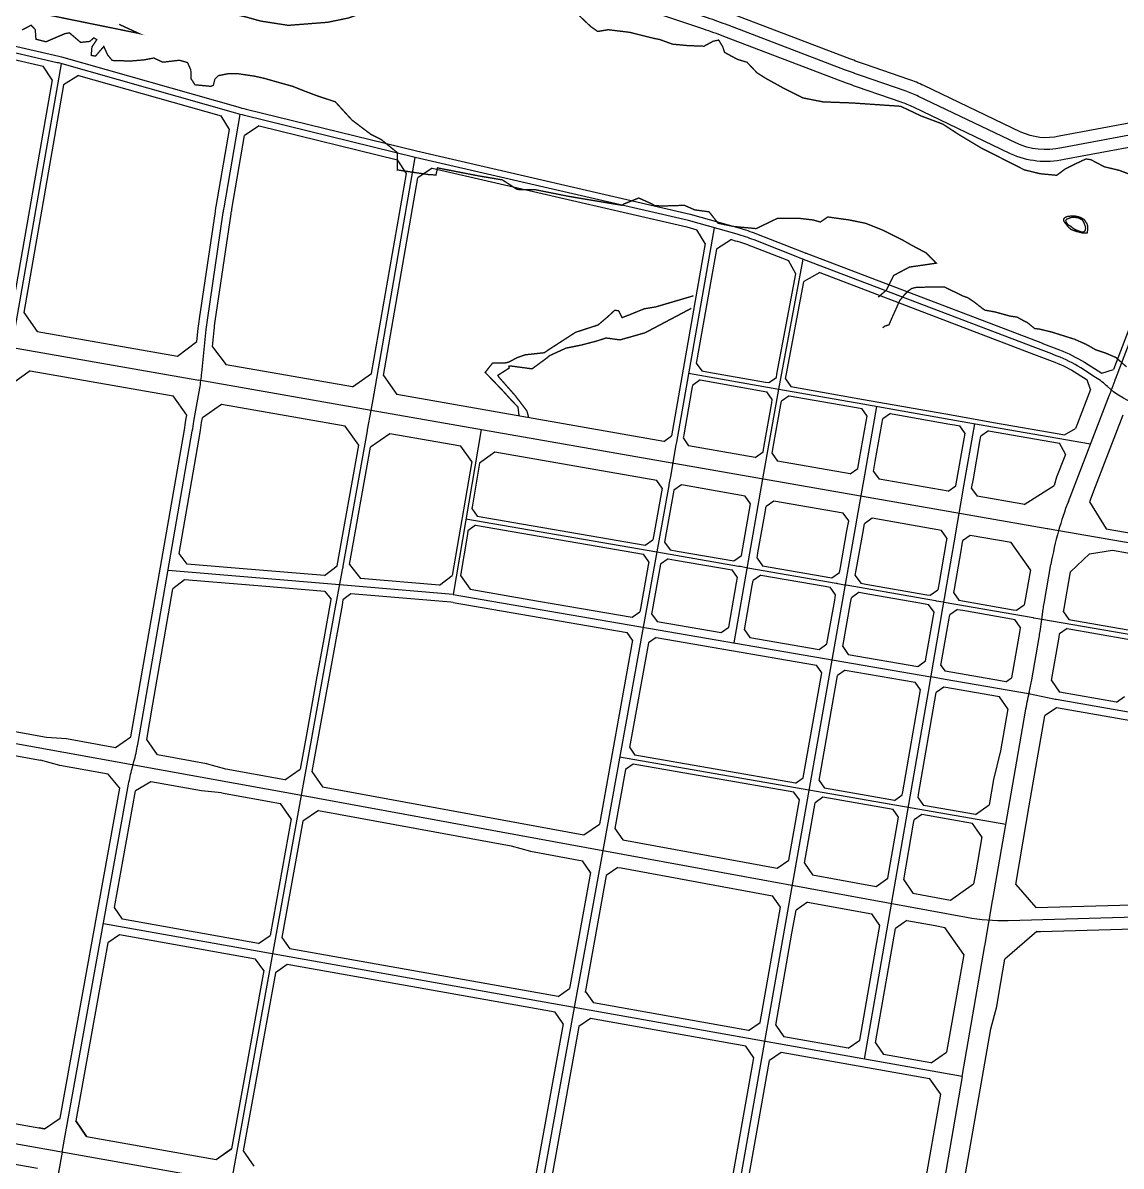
# Model space of a CAD drawing. Extents: x 529262 to 576451, y 2694391 to 2717535.
# Drawn here: x 542030 to 543684, y 2709836 to 2711557 of the extents above; entities that cross this region are included whole.
import ezdxf

# ---------------------------------------------------------------- set-up
doc = ezdxf.new("R2010")
doc.units = 0
for name, color, linetype in [('RD-中线', 40, 'Continuous'), ('RD-红线', 7, 'Continuous'), ('河流', 4, 'Continuous')]:
    doc.layers.add(name, color=color, linetype=linetype)

msp = doc.modelspace()

# ---------------------------------------------------------------- linework, layer by layer
at = {"layer": 'RD-中线', "linetype": 'Continuous', "flags": 128}
for points in [[(543828.19, 2711412.15), (543594.671, 2711368.627, -0.1665722), (543525.392, 2711376.176), (543379.073, 2711446.247, 0.02869765), (543358.805, 2711454.56), (543293.301, 2711477.134, -0.00801926), (543269.178, 2711485.882), (543092.368, 2711553.231, 0.01030003), (543061.335, 2711564.325), (542751.708, 2711667.876, -0.02043206), (542713.532, 2711682.403), (542325.728, 2711848.406, 0.17801745), (542146.52, 2711857.754), (542089.175, 2711840.001, -0.12536523), (541938.79, 2711832.355, -0.0892757)], [(543604.689, 2710836.509), (543666.663, 2710996.92, 0.00194567), (543667.496, 2710999.101), (543675.002, 2711018.987, -0.00152731), (543675.654, 2711020.7), (543762.707, 2711247.148), (543825.032, 2711404.192, -0.01426678), (543831.797, 2711419.915), (543832.81, 2711422.096)], [(543071.138, 2711248.404), (543014.381, 2710925.624, 0.00033488), (543013.688, 2710921.665), (543005.372, 2710873.997, -0.00160454), (543002.002, 2710855.039), (542984.888, 2710760.527)], [(543297.846, 2709996.748), (543393.933, 2710550.513), (543393.933, 2710550.513), (543401.602, 2710594.707), (543401.602, 2710594.707), (543414.195, 2710667.284, 0.00029731), (543414.256, 2710667.636), (543419.649, 2710698.938, -0.00015321), (543419.68, 2710699.119), (543434.624, 2710785.535, -0.0003625), (543434.698, 2710785.964), (543446.487, 2710853.553, -0.00018668), (543446.526, 2710853.773), (543463.971, 2710953.353)], [(543604.689, 2710836.509, 0.0233511), (543589.918, 2710792.231, 0.0233511)], [(543589.918, 2710792.231, 0.02599691), (543578.411, 2710741.562)], [(543867.195, 2710489.102), (543586.447, 2710538.141, -0.00759559), (543582.866, 2710538.823), (543544.775, 2710546.676)], [(542903.502, 2710311.08), (543451.582, 2710210.559, 0.05235837), (543514.056, 2710205.753), (543828.214, 2710214.505, 0.00267531), (543988.643, 2710219.829), (544398.885, 2710233.512, -0.00200272), (544403.689, 2710233.653, -0.00200272)]]:
    msp.add_lwpolyline(points, format="xyb", dxfattribs=at)
at = {"layer": 'RD-中线', "linetype": 'Continuous'}
for points in [[(543704.306, 2710984.226, -0.1005191), (543663.709, 2711009.396), (543663.885, 2711009.231, 0.04768574), (543645.845, 2711023.234), (543623.427, 2711037.437, 0.04995333), (543587.796, 2711055.311, -0.00086276), (543555.658, 2711067.659), (543206.076, 2711200.822, -0.00169281), (543204.813, 2711201.311), (543131.334, 2711230.106, 0.02245589), (543105.775, 2711238.598), (543032.729, 2711259.278), (542620.917, 2711354.362), (542364.017, 2711417.416, -0.0110035), (542351.239, 2711420.736), (542085.927, 2711495.944, 0.01200583), (542082.208, 2711496.903), (541875.782, 2711544.844)], [(543037.117, 2709377.532), (543082.431, 2709633.642, 0.015839), (543086.958, 2709664.987), (543090.171, 2709693.606, -0.015839), (543094.698, 2709724.95), (543285.818, 2710805.134, 0.00033484), (543285.888, 2710805.53), (543299.263, 2710881.719, 0.00005398), (543299.274, 2710881.782), (543316.382, 2710979.357)], [(543564.682, 2710658.807), (543566.865, 2710674.079, -0.00732814), (543568.237, 2710682.765), (543578.411, 2710741.562)], [(540548.182, 2710737.322), (541687.605, 2710531.783, 0.00002463), (541687.634, 2710531.777), (541733.316, 2710523.542, -0.0000262), (541733.347, 2710523.536), (542449.949, 2710394.264)], [(543445.012, 2709970.594), (543479.19, 2710168.12, 0.00146789), (543479.485, 2710169.857), (543490.399, 2710235.214, -0.00183941), (543490.77, 2710237.389), (543540.19, 2710520.502, -0.01214194), (543545.896, 2710549.074), (543545.825, 2710548.759, 0.00814343), (543549.507, 2710567.952), (543560.621, 2710631.44, 0.00781747), (543562.093, 2710640.704), (543564.682, 2710658.807)], [(545717.827, 2709667.062), (543423.108, 2709625.377, -0.04854963), (543365.166, 2709629.956), (541235.627, 2710008.415)]]:
    msp.add_lwpolyline(points, format="xyb", dxfattribs=at)
at = {"layer": 'RD-中线', "linetype": 'Continuous', "flags": 128}
for points in [[(542087.948, 2711495.371), (542013.163, 2711068.301)], [(543168.769, 2711005.4), (543205.444, 2711201.065)], [(543032.637, 2711029.445), (543168.767, 2711005.401)], [(543144.811, 2710870.278), (543168.768, 2711005.405)], [(543168.768, 2711005.405), (543295.001, 2710983.108), (543427.525, 2710959.856), (543490.655, 2710948.591), (543638.132, 2710922.946)], [(542720.508, 2710944.529), (542678.141, 2710696.456)], [(543101.338, 2710623.615), (543144.74, 2710870.291)], [(542984.888, 2710760.527), (542964.364, 2710647.189)], [(542507.273, 2710710.83), (542248.903, 2710732.566)], [(542678.141, 2710696.456), (542507.273, 2710710.83)], [(542678.141, 2710696.456), (543397.765, 2710572.594)], [(542964.364, 2710647.189), (542903.502, 2710311.08)], [(543544.775, 2710546.676), (543419.068, 2710568.573), (543397.765, 2710572.594)], [(543510.436, 2710350.052), (542928.942, 2710451.567)], [(542449.949, 2710394.264), (542903.502, 2710311.08)], [(542903.502, 2710311.08), (542860.653, 2710074.445)], [(542860.653, 2710074.445), (542151.501, 2710200.475)], [(542860.653, 2710074.445), (542798.404, 2709730.68)], [(543445.012, 2709970.594), (542860.653, 2710074.445)], [(542089.253, 2709856.71), (541973.351, 2709216.645)]]:
    msp.add_lwpolyline(points, dxfattribs=at)
at = {"layer": 'RD-中线'}
for points in [[(542299.856, 2711030.117), (542306.396, 2711095.337, -0.01178467), (542308.138, 2711109.369), (542332.103, 2711271.14, -0.00612095), (542333.268, 2711278.392), (542357.63, 2711419)], [(542554.693, 2710973.539), (542558.615, 2710995.222, 0.0015719), (542559.165, 2710998.317), (542621.247, 2711354.286)], [(542089.253, 2709856.71), (542189.559, 2710410.648, -0.02016363), (542194.825, 2710434.255), (542197.626, 2710444.793, 0.02184275), (542203.243, 2710470.383), (542285.397, 2710942.114, 0.012582), (542287.612, 2710957.047), (542296.585, 2711006.776, 0.01964869), (542299.856, 2711030.117)], [(542344.399, 2709811.365), (542502.232, 2710682.996, -0.00211032), (542502.694, 2710685.486), (542512.24, 2710735.776, 0.0028271), (542512.854, 2710739.113), (542549.125, 2710942.749, -0.00067113), (542549.362, 2710944.07), (542554.693, 2710973.539)], [(543589.918, 2710792.231), (543574.034, 2710795.157, 0.00224335), (543572.709, 2710795.395), (542554.705, 2710973.537)], [(543564.682, 2710658.807), (543552.557, 2710660.912, -0.00031995), (543551.927, 2710661.022), (543417.904, 2710684.47, 0.00248414), (543416.435, 2710684.719), (543406.035, 2710686.433, -0.00238612), (543404.623, 2710686.672), (543270.248, 2710710.128, -0.00406824), (543267.847, 2710710.567), (543257.751, 2710712.499, 0.00421948), (543255.261, 2710712.954), (543122.266, 2710736.085, -0.00374178), (543120.058, 2710736.486), (543110.554, 2710738.286, 0.00401842), (543108.181, 2710738.716), (542984.802, 2710760.034)], [(543886.814, 2710602.098), (543712.795, 2710632.933, -0.00177677), (543711.746, 2710633.123), (543706.121, 2710634.161, 0.00248969), (543704.65, 2710634.425), (543579.398, 2710656.251, 0.00015078), (543579.101, 2710656.303), (543564.682, 2710658.807)]]:
    msp.add_lwpolyline(points, format="xyb", dxfattribs=at)
for points in [[(541068.568, 2711233.66), (542295.208, 2711018.946)], [(542554.705, 2710973.537), (542295.208, 2711018.946)], [(542697.562, 2710810.173), (542984.888, 2710760.527)], [(544262.103, 2710676.059), (543916.22, 2710735.948), (543904.039, 2710738.093), (543590.569, 2710792.111), (543589.918, 2710792.231)], [(542089.253, 2709856.71), (542054.946, 2709667.251)]]:
    msp.add_lwpolyline(points, dxfattribs=at)
at = {"layer": 'RD-中线', "linetype": 'Continuous', "ltscale": 100}
msp.add_lwpolyline([(543445.012, 2709970.594), (543383.461, 2709614.86, 0.02286361), (543380.025, 2709587.654), (543341.961, 2709112.225, -0.01742204), (543339.568, 2709091.463), (543337.186, 2709075.654, 0.00955524), (543335.694, 2709064.286), (543318.044, 2708906.438, 0.00449919), (543316.941, 2708895.697), (543282.325, 2708525.99, -0.02530922), (543277.971, 2708495.953), (543278.639, 2708499.343, 0.05546752), (543276.419, 2708472.893), (543306.031, 2707379.259), (543322.775, 2707248.536), (543385.502, 2706941.474), (543476.329, 2706671.778), (543502.965, 2706608.592, -0.01270068), (543525.209, 2706551.842)], format="xyb", dxfattribs=at)
at = {"layer": 'RD-红线', "linetype": 'Continuous', "flags": 128}
for points in [[(543790.443, 2711423.425), (543591.027, 2711386.258, -0.16729585), (543533.099, 2711392.443), (543386.848, 2711462.482, 0.02869765), (543364.669, 2711471.578), (543299.165, 2711494.152, -0.00801926), (543275.585, 2711502.703), (543098.776, 2711570.052, 0.01030003), (543067.044, 2711581.396), (542757.417, 2711684.946, -0.02043206), (542720.615, 2711698.95), (542332.811, 2711864.954, 0.17801745), (542141.197, 2711874.949), (542083.851, 2711857.196, -0.12536523), (541942.342, 2711850.001, -0.0892757)], [(543794.342, 2711348.549), (543766.525, 2711382.347), (543598.286, 2711350.991, -0.1660106), (543517.68, 2711359.912), (543371.299, 2711430.013, 0.02869765), (543352.941, 2711437.543), (543287.436, 2711460.116, -0.00801926), (543262.771, 2711469.061), (543085.961, 2711536.41, 0.01030003), (543055.626, 2711547.254), (542745.999, 2711650.805, -0.02043206), (542706.448, 2711665.855), (542318.644, 2711831.858, 0.17801745), (542151.843, 2711840.559), (542094.498, 2711822.806, -0.09659175), (541971.571, 2711809.522, -0.09659175)], [(543082.683, 2709725.909, -0.00056106), (543082.881, 2709727.041), (543130.998, 2709998.989)], [(543106.296, 2709721.616, -0.00064686), (543106.514, 2709722.86), (543154.624, 2709994.767)]]:
    msp.add_lwpolyline(points, format="xyb", dxfattribs=at)
at = {"layer": 'RD-红线'}
for points in [[(541934.327, 2711520.981), (542060.877, 2711491.59)], [(542114.116, 2711477.559), (542328.699, 2711416.732)], [(542386.332, 2711401.642), (542594.433, 2711350.565)], [(542646.826, 2711338.117), (543030.241, 2711249.589), (543045.053, 2711245.396)], [(542051.833, 2711092.003), (542263.323, 2711054.984)], [(542526.488, 2711008.93), (542336.412, 2711042.192)], [(542041.481, 2711032.903), (542256.769, 2710995.219)], [(542515.785, 2710949.891), (542329.661, 2710982.461)], [(542995.32, 2710926.889), (542593.47, 2710997.209)], [(543686.855, 2710966.379), (543645.27, 2710858.603), (543636.518, 2710835.918)], [(542689.926, 2710919.418), (542582.768, 2710938.17)], [(543133.323, 2710902.74), (543032.752, 2710920.339)], [(542984.942, 2710867.793), (542741.148, 2710910.455)], [(543276.232, 2710877.732), (543166.815, 2710896.879)], [(543423.863, 2710851.898), (543319.573, 2710870.148)], [(543117.861, 2710844.534), (543025.329, 2710860.726), (543022.374, 2710861.243)], [(543538.129, 2710831.903), (543536.222, 2710832.236), (543467.205, 2710844.314)], [(543265.846, 2710818.638), (543161.202, 2710836.949)], [(542714.488, 2710814.353), (542967.491, 2710770.637)], [(543413.572, 2710792.787), (543309.188, 2710811.053)], [(542712.169, 2710800.546), (542964.838, 2710756.888)], [(543518.64, 2710774.401), (543456.913, 2710785.203)], [(542277.922, 2710742.167), (542265.549, 2710758.202)], [(543004.848, 2710763.674), (543015.751, 2710761.79), (543100.758, 2710747.102)], [(543547.477, 2710733.328), (543518.64, 2710774.401)], [(543002.195, 2710749.925), (543012.971, 2710748.063), (543098.272, 2710733.324)], [(543141.603, 2710725.617), (543238.255, 2710708.806), (543246.16, 2710707.431)], [(543144.067, 2710739.398), (543248.656, 2710721.207)], [(542273.788, 2710718.43), (542256.268, 2710704.91)], [(543291.96, 2710713.443), (543299.859, 2710712.065), (543391.721, 2710696.03), (543396.655, 2710695.169)], [(542226.052, 2710531.409), (542256.268, 2710704.91)], [(543289.475, 2710699.665), (543297.338, 2710698.293), (543386.447, 2710682.739), (543394.32, 2710681.365)], [(543437.687, 2710673.902), (543445.578, 2710672.522), (543519.345, 2710659.616), (543524.271, 2710658.754)], [(543440.014, 2710687.708), (543521.761, 2710673.406), (543526.686, 2710672.544)], [(543412.902, 2710589.64), (543419.168, 2710580.736)], [(542216.749, 2710477.992), (542226.052, 2710531.409)], [(542066.087, 2710481.802), (542096.118, 2710479.43), (542170.016, 2710466.1), (542193.13, 2710482.253)], [(542233, 2710454.738), (542216.749, 2710477.992)], [(542306.72, 2710441.44), (542233, 2710454.738)], [(542086.03, 2710439.08), (542056.951, 2710446.866)], [(542158.76, 2710425.961), (542086.03, 2710439.08)], [(542424.617, 2710417.124), (542335.711, 2710433.162), (542306.72, 2710441.44)], [(542176.343, 2710405.007), (542158.76, 2710425.961)], [(542329.488, 2710397.704), (542299.306, 2710400.608), (542222.77, 2710414.414), (542199.961, 2710400.746)], [(542086.347, 2709908.009), (542176.346, 2710405.027)], [(542168.127, 2710224.943), (542199.961, 2710400.746)], [(542765.583, 2710318.075), (542794.549, 2710309.712), (542873.237, 2710295.281)], [(542180.223, 2710207.559), (542168.127, 2710224.943)], [(542175.947, 2710183.943), (542158.505, 2710171.807), (542109.977, 2709903.81), (542126.105, 2709880.63)], [(542063.092, 2709891.829), (542086.347, 2709908.009)]]:
    msp.add_lwpolyline(points, dxfattribs=at)
for points in [[(542008.169, 2711524.364), (542084.47, 2711506.643, -0.01200583), (542088.655, 2711505.565), (542353.966, 2711430.357, 0.01103971), (542366.359, 2711427.138), (542623.234, 2711364.09), (543035.217, 2711268.966), (543108.499, 2711248.22, -0.02248759), (543134.947, 2711239.431), (543208.462, 2711210.622, 0.00167487), (543209.648, 2711210.162), (543559.239, 2711076.996, 0.00086334), (543591.366, 2711064.652, -0.04995333), (543628.78, 2711045.884), (543654.997, 2711029.273)], [(542292.509, 2711077.115), (542294.456, 2711096.534, -0.01178467), (542296.267, 2711111.127), (542320.233, 2711272.899, -0.00612095), (542321.445, 2711280.441), (542341.526, 2711396.341)], [(542315.846, 2711069.312), (542318.336, 2711094.139, -0.01178467), (542320.008, 2711107.61), (542343.974, 2711269.382, -0.00612095), (542345.092, 2711276.343), (542364.305, 2711387.234)], [(543097.281, 2711230.61), (543103.051, 2711228.976, -0.02242256), (543127.722, 2711220.781), (543183.065, 2711199.094)], [(543230.349, 2711180.874), (543552.076, 2711058.323, 0.00086218), (543584.225, 2711045.97, -0.04995333), (543618.075, 2711028.99), (543633.277, 2711019.358)], [(542031.518, 2711120.941), (542051.833, 2711092.003, 0.41423306)], [(542263.323, 2711054.984), (542292.509, 2711077.115, 0.43586376)], [(542315.846, 2711069.312), (542336.412, 2711042.192, 0.39290413)], [(542041.481, 2711032.903), (542012.545, 2711012.59, 0.41419407)], [(542526.488, 2711008.93), (542555.426, 2711029.261, 0.41438032)], [(542573.151, 2711026.13), (542593.47, 2710997.209, 0.41404682)], [(543153.42, 2711015.22), (543164.988, 2711023.225, 0.41115401)], [(543178.815, 2711021), (543186.904, 2711009.31, 0.41727975)], [(542277.061, 2710966.154), (542256.769, 2710995.219, 0.41574798)], [(542329.661, 2710982.461), (542300.749, 2710962.275, 0.4126663)], [(542193.13, 2710482.253), (542273.575, 2710944.173, 0.012873), (542275.742, 2710958.841), (542277.061, 2710966.154)], [(543301.627, 2710964.688), (543293.516, 2710976.262, 0.41384377)], [(542265.549, 2710758.202), (542297.219, 2710940.055, 0.01230796), (542299.481, 2710955.246), (542300.749, 2710962.275)], [(543449.228, 2710938.747), (543441.135, 2710950.317, 0.41328865)], [(543484.404, 2710942.573), (543472.84, 2710934.447, 0.41384518)], [(542706.193, 2710896.351), (542689.926, 2710919.418, 0.41301737)], [(542741.148, 2710910.455), (542717.986, 2710894.121, 0.41541076)], [(543133.323, 2710902.74), (543144.894, 2710910.844, 0.41356012)], [(543158.692, 2710908.475), (543166.815, 2710896.879, 0.41486731)], [(543276.232, 2710877.732), (543287.805, 2710885.855, 0.41411729)], [(543311.447, 2710881.725), (543319.573, 2710870.148, 0.41430984)], [(543125.986, 2710832.951), (543117.861, 2710844.534, 0.4144863)], [(543423.863, 2710851.898), (543435.437, 2710860.023, 0.4141577)], [(543459.078, 2710855.89), (543467.205, 2710844.314, 0.41426943)], [(543161.202, 2710836.949), (543149.63, 2710828.832, 0.41394088)], [(543273.97, 2710807.045), (543265.846, 2710818.638, 0.41476547)], [(543309.188, 2710811.053), (543297.617, 2710802.945, 0.41366187)], [(543421.702, 2710781.233), (543413.572, 2710792.787, 0.41362615)], [(543456.913, 2710785.203), (543445.336, 2710777.056, 0.41480122)], [(542657.698, 2710710.218), (542676.95, 2710725.124, 0.38946734)], [(542689.1, 2710724.987), (542703.79, 2710704.217, 0.41383336)], [(543248.656, 2710721.207), (543260.217, 2710729.317, 0.41336001)], [(543283.832, 2710725.037), (543291.96, 2710713.443, 0.41489034)], [(542494.352, 2710689.984), (542486.25, 2710700.556, 0.44238248)], [(542524.098, 2710697.372), (542512.352, 2710688.371, 0.38659476)], [(543431.883, 2710699.262), (543440.014, 2710687.708, 0.41363611)], [(542678.537, 2710684.211), (542674.676, 2710684.705, 0.02163338)], [(542948.603, 2710627.492), (542940.459, 2710639.129, 0.41676061)], [(543081.772, 2710639.159), (543093.317, 2710647.282, 0.41312483)], [(543116.983, 2710643.284), (543125.135, 2710631.696, 0.41530313)], [(542983.823, 2710631.665), (542972.287, 2710623.592, 0.41167109)], [(543229.654, 2710613.706), (543241.197, 2710621.819, 0.41284598)], [(543264.866, 2710617.84), (543273.017, 2710606.243, 0.41558247)], [(543233.531, 2710578.491), (543225.38, 2710590.089, 0.41558247)], [(543378.149, 2710588.147), (543389.698, 2710596.293, 0.41381589)], [(543268.743, 2710582.625), (543257.2, 2710574.512, 0.41284598)], [(543382.175, 2710552.94), (543374.019, 2710564.505, 0.41461095)], [(543417.341, 2710556.693), (543405.772, 2710548.551, 0.41440574)], [(543677.463, 2710534.425), (543689.032, 2710542.538, 0.41369259)], [(542943.803, 2710466.294), (542951.924, 2710454.661, 0.41606104)], [(542424.63, 2710417.122), (542447.861, 2710433.241, 0.41401976)], [(542949.305, 2710440.906), (542937.745, 2710432.837, 0.4123685)], [(542465.565, 2710429.988), (542481.637, 2710406.753, 0.41355389)], [(543194.012, 2710412.398), (543205.578, 2710420.507, 0.41354397)], [(543229.229, 2710416.424), (543237.356, 2710404.831, 0.41488347)], [(543199.655, 2710387.027), (543191.527, 2710398.62, 0.41488347)], [(542434.319, 2710358.457), (542418.19, 2710381.703, 0.41440739)], [(543234.872, 2710391.053), (543223.305, 2710382.944, 0.41354397)], [(543343.113, 2710386.369), (543354.685, 2710394.51, 0.41451474)], [(543378.324, 2710390.362), (543386.457, 2710378.802, 0.41391244)], [(542475.311, 2710371.313), (542452.023, 2710355.204, 0.41487354)], [(543348.872, 2710361.011), (543340.739, 2710372.571, 0.41391244)], [(543384.084, 2710365.004), (543372.511, 2710356.863, 0.41451474)], [(542875.19, 2710334.573), (542898.478, 2710350.681, 0.41487354)], [(542921.714, 2710344.306), (542933.768, 2710326.879, 0.41355389)], [(542885.291, 2710277.854), (542873.237, 2710295.281, 0.41355389)], [(543166.143, 2710284.26), (543183.62, 2710296.401, 0.4160511)], [(542926.351, 2710285.539), (542908.885, 2710273.458, 0.41487354)], [(543207.194, 2710291.886), (543219.258, 2710274.519, 0.41237841)], [(543315.434, 2710256.879), (543332.919, 2710269.069, 0.4170236)], [(543356.861, 2710266.669), (543370.759, 2710246.732, 0.4114091)], [(543171.075, 2710225.501), (543159.011, 2710242.868, 0.41237841)], [(543212.126, 2710233.126), (543194.649, 2710220.986, 0.4160511)], [(543320.609, 2710198.126), (543308.536, 2710215.444, 0.4114091)], [(543361.652, 2710205.702), (543344.167, 2710193.513, 0.4170236)], [(542385.204, 2710171.13), (542402.588, 2710183.226, 0.41326053)], [(542420.328, 2710180.172), (542432.464, 2710162.731, 0.41516724)], [(542392.967, 2710130.089), (542380.831, 2710147.531, 0.41516724)], [(542428.091, 2710139.132), (542410.706, 2710127.036, 0.41326053)], [(542836.256, 2710090.969), (542853.64, 2710103.065, 0.41326053)], [(542877.287, 2710098.962), (542889.423, 2710081.52, 0.41516724)], [(542844.018, 2710049.929), (542831.883, 2710067.37, 0.41516724)], [(542885.05, 2710057.921), (542867.666, 2710045.826, 0.41326053)], [(543123.011, 2710040.007), (543140.406, 2710052.163, 0.41443673)], [(543164.032, 2710047.941), (543176.178, 2710030.559, 0.41399043)], [(543273.254, 2710013.306), (543290.658, 2710025.511, 0.41540813)], [(543314.267, 2710021.191), (543326.421, 2710003.858, 0.41302001)], [(543130.998, 2709998.989), (543118.852, 2710016.371, 0.41399043)], [(543172.019, 2710006.922), (543154.624, 2709994.767, 0.41443673)], [(542321.256, 2709845.948), (542344.435, 2709862.076, 0.41326053)], [(542362.181, 2709859.055), (542378.361, 2709835.8, 0.41516724)]]:
    msp.add_lwpolyline(points, format="xyb", dxfattribs=at)
at = {"layer": 'RD-红线', "linetype": 'Continuous'}
for points in [[(542074.535, 2711470.952), (542060.877, 2711491.59, 0.39823818)], [(542114.116, 2711477.559), (542091.477, 2711463.346, 0.44467492)], [(542341.526, 2711396.341), (542328.699, 2711416.732, 0.38387946)], [(542386.332, 2711401.642), (542364.305, 2711387.234, 0.43460834)], [(542607.874, 2711329.992), (542594.433, 2711350.565, 0.39442928)], [(542646.826, 2711338.117), (542625.044, 2711323.671, 0.43019333)], [(543057.878, 2711224.959), (543045.053, 2711245.396, 0.3846955)], [(543097.281, 2711230.61), (543074.65, 2711216.408, 0.44436087)], [(543194.189, 2711179.018), (543183.065, 2711199.094, 0.36010612)], [(543230.349, 2711180.874), (543206.25, 2711167.37, 0.46756556)], [(543044.443, 2711044.616), (543052.552, 2711033.036, 0.41398828)], [(543654.997, 2711029.273), (543672.621, 2711035.103, 0.47339481)], [(543050.143, 2711019.245), (543038.554, 2711011.129, 0.41443888)], [(543638.053, 2711004.912), (543633.277, 2711019.358, 0.35752211)], [(543158.905, 2710989.873), (543150.798, 2711001.466, 0.41440105)], [(543184.28, 2710995.557), (543172.694, 2710987.455, 0.4140261)], [(543336.843, 2710968.66), (543325.265, 2710960.538, 0.41424944)], [(542536.088, 2710920.882), (542515.785, 2710949.891, 0.4151024)], [(542582.768, 2710938.17), (542553.846, 2710917.928, 0.41332528)], [(542995.32, 2710926.889), (543006.893, 2710935.007, 0.41397276)], [(543024.627, 2710931.921), (543032.752, 2710920.339, 0.4144544)], [(543598.911, 2710936.871), (543615.48, 2710946.262, 0.35811877)], [(543600.623, 2710907.773), (543591.497, 2710923.951, 0.47385005)], [(542993.058, 2710856.161), (542984.942, 2710867.793, 0.41594294)], [(543022.374, 2710861.243), (543010.81, 2710853.175, 0.4124863)], [(543538.129, 2710831.903), (543583.502, 2710860.378, 0.38423757)], [(543636.518, 2710835.918), (543661.721, 2710795.071, 0.45096262)], [(542706.333, 2710825.89), (542714.488, 2710814.353, 0.41364309)], [(542712.169, 2710800.546), (542700.609, 2710792.375, 0.41478426)], [(542967.491, 2710770.637), (542979.034, 2710778.709, 0.41186109)], [(542996.711, 2710775.31), (543004.848, 2710763.674, 0.41656995)], [(542522.39, 2710741.33), (542538.602, 2710720.237, 0.44152571)], [(542972.975, 2710745.252), (542964.838, 2710756.888, 0.41656995)], [(543002.195, 2710749.925), (542990.652, 2710741.853, 0.41186109)], [(543100.758, 2710747.102), (543112.31, 2710755.223, 0.41331503)], [(543135.932, 2710750.983), (543144.067, 2710739.398, 0.4147884)], [(542484.562, 2710724.783), (542503.792, 2710739.563, 0.38741889)], [(543106.418, 2710721.737), (543098.272, 2710733.324, 0.41511267)], [(543141.603, 2710725.617), (543130.041, 2710717.498, 0.41363896)], [(543254.293, 2710695.837), (543246.16, 2710707.431, 0.41506763)], [(543289.475, 2710699.665), (543277.909, 2710691.557, 0.4135371)], [(543396.655, 2710695.169), (543408.228, 2710703.316, 0.41467636)], [(543402.453, 2710669.804), (543394.32, 2710681.365, 0.4139197)], [(543437.687, 2710673.902), (543426.11, 2710665.762, 0.41462236)], [(543526.686, 2710672.544), (543538.26, 2710680.67, 0.41418884)], [(542947.863, 2710662.208), (542959.4, 2710670.281, 0.41167109)], [(542977.17, 2710667.399), (542985.314, 2710655.762, 0.41676061)], [(543532.398, 2710647.18), (543524.271, 2710658.754, 0.41423828)], [(543597.372, 2710670.383), (543605.505, 2710658.807, 0.4144365)], [(543603.076, 2710645.02), (543591.509, 2710636.892, 0.41399066)], [(543579.243, 2710566.814), (543591.437, 2710549.452, 0.4143182)], [(543586.834, 2710525.892), (543569.612, 2710514.377, 0.40072812)], [(543427.141, 2710236.392), (543462.106, 2710260.74, 0.41672229)], [(543525.484, 2710259.951), (543555.894, 2710224.926, 0.47302029)], [(543447.07, 2710154.263), (543418.511, 2710195.274, 0.4117048)], [(543557.035, 2710188.944), (543509.101, 2710147.437, 0.35700677)], [(543398.221, 2709991.097), (543421.423, 2710007.349, 0.41510717)], [(543412.216, 2709944.538), (543395.927, 2709967.129, 0.40534186)]]:
    msp.add_lwpolyline(points, format="xyb", dxfattribs=at)
at = {"layer": 'RD-红线', "linetype": 'Continuous', "flags": 128}
for points in [[(542074.535, 2711470.952), (542013.787, 2711124.041)], [(542091.477, 2711463.346), (542031.518, 2711120.941)], [(542555.426, 2711029.261), (542607.874, 2711329.992)], [(542573.151, 2711026.13), (542625.044, 2711323.671)], [(543057.878, 2711224.959), (543006.893, 2710935.007)], [(543074.65, 2711216.408), (543045.827, 2711052.489), (543045.308, 2711049.536), (543044.443, 2711044.616)], [(543164.988, 2711023.225), (543165.9, 2711028.088), (543194.189, 2711179.018)], [(543178.815, 2711021), (543179.746, 2711025.966), (543206.195, 2711167.08), (543206.25, 2711167.37)], [(543050.143, 2711019.245), (543150.798, 2711001.466)], [(543052.552, 2711033.036), (543060.424, 2711031.646), (543148.547, 2711016.08), (543153.42, 2711015.22)], [(543038.554, 2711011.129), (543038.208, 2711009.158), (543037.168, 2711003.244), (543025.493, 2710936.849), (543024.973, 2710933.892), (543024.627, 2710931.921)], [(543186.904, 2711009.31), (543296.215, 2710990.002), (543428.745, 2710966.749), (543491.87, 2710955.485), (543590.816, 2710938.279), (543598.911, 2710936.871)], [(543638.053, 2711004.912), (543637.98, 2711004.721), (543618.431, 2710953.929), (543615.48, 2710946.262)], [(543144.894, 2710910.844), (543146.635, 2710920.669), (543158.031, 2710984.947), (543158.905, 2710989.873)], [(543158.692, 2710908.475), (543160.441, 2710918.343), (543171.822, 2710982.535), (543172.694, 2710987.455)], [(543184.28, 2710995.557), (543285.648, 2710977.652), (543293.516, 2710976.262)], [(543287.805, 2710885.855), (543290.395, 2710900.625), (543300.247, 2710956.818), (543301.627, 2710964.688)], [(543336.843, 2710968.66), (543344.724, 2710967.277), (543426.305, 2710952.963), (543433.284, 2710951.718), (543441.135, 2710950.317)], [(543311.447, 2710881.725), (543314.038, 2710896.504), (543323.883, 2710952.657), (543325.265, 2710960.538)], [(543435.437, 2710860.023), (543447.852, 2710930.892), (543449.228, 2710938.747)], [(543459.078, 2710855.89), (543461.667, 2710870.667), (543471.462, 2710926.577), (543472.84, 2710934.447)], [(543484.404, 2710942.573), (543591.497, 2710923.951)], [(542503.792, 2710739.563), (542536.088, 2710920.882)], [(542522.39, 2710741.33), (542553.846, 2710917.928)], [(542706.193, 2710896.351), (542676.95, 2710725.124)], [(543600.623, 2710907.773), (543599.292, 2710904.357), (543587.105, 2710873.066), (543583.502, 2710860.378)], [(542717.986, 2710894.121), (542707.173, 2710830.809), (542706.333, 2710825.89)], [(542993.058, 2710856.161), (542979.917, 2710783.589), (542979.034, 2710778.709)], [(543010.81, 2710853.175), (542996.711, 2710775.31)], [(543112.31, 2710755.223), (543123.384, 2710818.164), (543125.986, 2710832.951)], [(543135.932, 2710750.983), (543137.321, 2710758.878), (543147.033, 2710814.073), (543149.63, 2710828.832)], [(543260.217, 2710729.317), (543261.607, 2710737.172), (543271.351, 2710792.247), (543273.97, 2710807.045)], [(543283.832, 2710725.037), (543285.23, 2710732.933), (543295.009, 2710788.202), (543297.617, 2710802.945)], [(543661.721, 2710795.071), (543906.613, 2710752.87), (543918.8, 2710750.724), (544231.447, 2710696.59)], [(542700.609, 2710792.375), (542699.766, 2710787.437), (542699.682, 2710786.944), (542689.1, 2710724.987)], [(543421.702, 2710781.233), (543420.852, 2710776.316), (543409.593, 2710711.211), (543409.081, 2710708.251), (543408.228, 2710703.316)], [(543445.336, 2710777.056), (543444.482, 2710772.12), (543442.775, 2710762.246), (543432.734, 2710704.179), (543431.883, 2710699.262)], [(543607.893, 2710730.488), (543636.332, 2710757.403), (543671.139, 2710763.006)], [(543671.139, 2710763.006), (543716.4, 2710755.206)], [(542356.053, 2710735.594), (542277.922, 2710742.167)], [(542972.975, 2710745.252), (542972.077, 2710740.292), (542960.283, 2710675.158), (542959.4, 2710670.281)], [(542990.652, 2710741.853), (542978.069, 2710672.361), (542977.17, 2710667.399)], [(542484.562, 2710724.783), (542356.053, 2710735.594)], [(543547.477, 2710733.328), (543539.122, 2710685.595), (543538.26, 2710680.67)], [(543597.372, 2710670.383), (543598.234, 2710675.312), (543607.893, 2710730.488)], [(542389.929, 2710708.66), (542273.788, 2710718.43)], [(542486.25, 2710700.556), (542485.154, 2710700.649), (542389.929, 2710708.66)], [(542657.698, 2710710.218), (542538.602, 2710720.237)], [(543093.317, 2710647.282), (543105.027, 2710713.834), (543106.418, 2710721.737)], [(543116.983, 2710643.284), (543128.657, 2710709.634), (543130.041, 2710717.498)], [(542494.352, 2710689.984), (542494.156, 2710688.902), (542483.415, 2710629.589)], [(542674.676, 2710684.705), (542524.098, 2710697.372)], [(542703.79, 2710704.217), (542803.645, 2710687.03)], [(543241.197, 2710621.819), (543252.895, 2710687.936), (543254.293, 2710695.837)], [(543264.866, 2710617.84), (543276.518, 2710683.697), (543277.909, 2710691.557)], [(542512.352, 2710688.371), (542511.704, 2710684.793), (542510.894, 2710680.32), (542465.565, 2710429.988)], [(542678.537, 2710684.211), (542940.459, 2710639.129)], [(542803.645, 2710687.03), (542833.21, 2710681.942)], [(542833.21, 2710681.942), (542947.863, 2710662.208)], [(542985.314, 2710655.762), (543081.772, 2710639.159)], [(543389.698, 2710596.293), (543401.087, 2710661.93), (543402.453, 2710669.804)], [(543412.902, 2710589.64), (543424.741, 2710657.868), (543426.11, 2710665.762)], [(543605.505, 2710658.807), (543691.832, 2710643.764), (543696.753, 2710642.907)], [(543532.398, 2710647.18), (543531.535, 2710642.254), (543519.027, 2710570.793)], [(543603.076, 2710645.02), (543694.143, 2710629.151)], [(542483.415, 2710629.589), (542472.19, 2710567.597)], [(542948.603, 2710627.492), (542898.47, 2710350.637)], [(542972.287, 2710623.592), (542943.792, 2710466.231)], [(542983.823, 2710631.665), (543225.38, 2710590.089)], [(543125.135, 2710631.696), (543229.654, 2710613.706)], [(543579.243, 2710566.814), (543590.648, 2710631.971), (543591.509, 2710636.892)], [(543273.017, 2710606.243), (543378.149, 2710588.147)], [(543205.578, 2710420.507), (543233.531, 2710578.491)], [(543229.229, 2710416.424), (543257.2, 2710574.512)], [(543268.743, 2710582.625), (543374.019, 2710564.505)], [(543510.547, 2710564.819), (543502.505, 2710566.22), (543419.167, 2710580.737)], [(542472.19, 2710567.597), (542457.759, 2710487.906)], [(543354.685, 2710394.51), (543355.541, 2710399.442), (543382.175, 2710552.94)], [(543500.841, 2710542.148), (543500.821, 2710542.152), (543417.341, 2710556.693)], [(543378.324, 2710390.362), (543379.178, 2710395.284), (543405.772, 2710548.551)], [(543677.463, 2710534.425), (543591.437, 2710549.452)], [(543513.434, 2710524.235), (543502.368, 2710460.846)], [(543842.323, 2710481.265), (543586.834, 2710525.892)], [(541740.348, 2710503.982), (542056.922, 2710446.874)], [(541943.666, 2710503.886), (542066.087, 2710481.802)], [(543525.484, 2710259.951), (543536.535, 2710324.842), (543545.839, 2710378.407), (543569.444, 2710513.622), (543569.592, 2710514.287), (543569.612, 2710514.377)], [(542457.759, 2710487.906), (542447.861, 2710433.241)], [(543194.012, 2710412.398), (542951.924, 2710454.661)], [(543502.368, 2710460.846), (543491.984, 2710418.021)], [(542937.745, 2710432.837), (542921.714, 2710344.306)], [(543191.527, 2710398.62), (542949.305, 2710440.906)], [(543491.984, 2710418.021), (543485.319, 2710379.503)], [(542329.497, 2710397.703), (542418.19, 2710381.703)], [(542481.637, 2710406.753), (542875.19, 2710334.573)], [(543343.113, 2710386.369), (543237.356, 2710404.831)], [(543183.62, 2710296.401), (543199.655, 2710387.027)], [(543207.194, 2710291.886), (543223.305, 2710382.944)], [(543340.739, 2710372.571), (543234.872, 2710391.053)], [(542475.311, 2710371.313), (542765.583, 2710318.075)], [(543460.507, 2710351.663), (543384.084, 2710365.004)], [(543464.848, 2710365.117), (543386.457, 2710378.802)], [(542434.319, 2710358.457), (542402.588, 2710183.226)], [(542452.023, 2710355.204), (542420.328, 2710180.172)], [(543332.919, 2710269.069), (543348.872, 2710361.011)], [(543356.861, 2710266.669), (543371.656, 2710351.932), (543372.511, 2710356.863)], [(543474.497, 2710331.719), (543464.707, 2710275.644), (543462.106, 2710260.74)], [(542933.768, 2710326.879), (542933.769, 2710326.879), (543166.143, 2710284.26)], [(542885.291, 2710277.854), (542853.64, 2710103.065)], [(542926.351, 2710285.539), (542931.28, 2710284.635), (543159.011, 2710242.868)], [(542908.885, 2710273.458), (542877, 2710097.375)], [(543219.258, 2710274.519), (543315.434, 2710256.879)], [(543370.759, 2710246.732), (543427.141, 2710236.392)], [(543140.406, 2710052.163), (543171.075, 2710225.501)], [(543212.126, 2710233.126), (543308.536, 2710215.444)], [(543555.894, 2710224.926), (543826.298, 2710232.459)], [(542385.204, 2710171.13), (542180.223, 2710207.559)], [(543188.521, 2710186.351), (543194.649, 2710220.986)], [(543314.267, 2710021.191), (543344.167, 2710193.513)], [(543314.676, 2710163.931), (543320.609, 2710198.126)], [(543361.652, 2710205.702), (543404.292, 2710197.882), (543418.511, 2710195.274)], [(543557.035, 2710188.944), (543562.833, 2710189.105), (543825.572, 2710196.425)], [(542380.831, 2710147.531), (542175.947, 2710183.943)], [(543164.032, 2710047.941), (543188.521, 2710186.351)], [(542836.256, 2710090.969), (542432.464, 2710162.731)], [(543290.658, 2710025.511), (543314.676, 2710163.931)], [(542831.883, 2710067.37), (542428.091, 2710139.132)], [(543447.097, 2710154.417), (543421.423, 2710007.349)], [(542392.967, 2710130.089), (542344.435, 2709862.076)], [(542410.706, 2710127.036), (542362.181, 2709859.055)], [(543123.011, 2710040.007), (542889.423, 2710081.52)], [(543118.852, 2710016.371), (542885.05, 2710057.921)], [(542844.018, 2710049.929), (542795.487, 2709781.916)], [(542867.666, 2710045.826), (542819.14, 2709777.845)], [(543834.897, 2709663.687), (543477.713, 2709657.239), (543430.36, 2709712.554), (543487.968, 2710042.546)], [(543273.254, 2710013.306), (543176.178, 2710030.559)], [(543395.927, 2709967.129), (543395.398, 2709967.223), (543172.019, 2710006.922)], [(543398.221, 2709991.097), (543397.745, 2709991.182), (543326.421, 2710003.858)], [(541671.145, 2709961.485), (542063.092, 2709891.829)], [(543412.216, 2709944.538), (543412.123, 2709943.902), (543386.761, 2709798.622)], [(541646.295, 2709904.961), (541651.255, 2709904.08), (542052.337, 2709832.8)], [(542126.105, 2709880.63), (542321.256, 2709845.948)]]:
    msp.add_lwpolyline(points, dxfattribs=at)
at = {"layer": 'RD-红线', "linetype": 'Continuous'}
for points in [[(543794.342, 2711348.549), (543755.256, 2711250.059), (543672.621, 2711035.103)], [(543510.538, 2710564.813), (543519.024, 2710570.776)], [(543513.434, 2710524.235), (543500.841, 2710542.148)], [(543464.848, 2710365.117), (543485.319, 2710379.503)], [(543474.497, 2710331.719), (543460.507, 2710351.663)], [(543496.845, 2710075.923), (543499.952, 2710094.559), (543509.101, 2710147.437)], [(543487.968, 2710042.546), (543496.845, 2710075.923)]]:
    msp.add_lwpolyline(points, dxfattribs=at)
at = {"layer": 'RD-红线', "color": 7, "flags": 128}
for points in [[(542126.105, 2709880.63), (542109.977, 2709903.81)], [(542063.092, 2709891.829), (542054.931, 2709893.279)], [(542126.105, 2709880.63), (542321.192, 2709845.96)], [(542321.192, 2709845.96), (542344.447, 2709862.14)]]:
    msp.add_lwpolyline(points, dxfattribs=at)
at = {"layer": '河流', "color": 4, "const_width": 2}
for points in [[(542283.808, 2711592.91), (542299.773, 2711589.02), (542322.925, 2711575.143), (542365.168, 2711566.043), (542388.32, 2711559.566), (542429.994, 2711553.09), (542489.263, 2711557.716), (542520.75, 2711564.192), (542540.673, 2711571.43)], [(542540.673, 2711399.374), (542525.962, 2711410.495), (542500.675, 2711438.054), (542474.192, 2711446.764), (542455.801, 2711453.654), (542436.645, 2711461.309), (542414.423, 2711467.433), (542392.967, 2711473.557), (542379.174, 2711476.619), (542353.12, 2711480.447), (542340.094, 2711480.447), (542324.768, 2711477.385), (542319.404, 2711472.026), (542317.105, 2711462.84), (542313.274, 2711461.309), (542289.519, 2711463.606), (542284.968, 2711470.636), (542283.566, 2711472.563), (542283.215, 2711486.051), (542278.305, 2711497.087), (542266.031, 2711500.59), (542241.019, 2711497.625), (542227.517, 2711503.931), (542212.788, 2711501.129), (542191.922, 2711499.377), (542164.92, 2711500.253), (542158.081, 2711508.311), (542152.16, 2711521.334), (542139.711, 2711506.795), (542133.223, 2711507.846), (542134.275, 2711520.458), (542141.64, 2711531.669), (542137.256, 2711534.296), (542130.944, 2711528.866), (542117.267, 2711527.465), (542100.434, 2711541.828), (542093.596, 2711540.602), (542065.083, 2711528.39), (542050.004, 2711532.244), (542048.952, 2711546.783), (542042.64, 2711553.264), (542028.963, 2711546.082)], [(543318.193, 2711143.799), (543330.648, 2711154.513), (543341.731, 2711176.658), (543365.376, 2711189.206), (543406.016, 2711195.112), (543390.499, 2711210.613), (543369.889, 2711221.469), (543353.044, 2711231.03), (543324.33, 2711245.182), (543299.445, 2711255.126), (543274.942, 2711260.098), (543242.4, 2711264.688), (543231.297, 2711257.038), (543220.577, 2711260.098), (543197.336, 2711262.828), (543167.091, 2711262.828), (543134.549, 2711247.147), (543101.623, 2711250.207), (543077.283, 2711255.202), (543063.702, 2711272.387), (543042.088, 2711275.314), (543026.439, 2711282.2), (542991.788, 2711281.084), (542981.355, 2711282.014), (542977.257, 2711284.434), (542957.882, 2711293.181), (542935.526, 2711284.248), (542932.732, 2711282.2), (542851.242, 2711295.84), (542802.991, 2711305.517), (542779.89, 2711305.89), (542774.674, 2711306.076), (542752.351, 2711320.489), (542716.637, 2711326.477), (542654.696, 2711338.537), (542652.398, 2711327.82), (542640.137, 2711328.585), (542594.161, 2711335.475), (542594.161, 2711361.502), (542569.64, 2711381.406), (542554.314, 2711389.061), (542525.962, 2711410.495), (542500.675, 2711438.054), (542474.192, 2711446.764), (542455.801, 2711453.654), (542436.644, 2711461.309), (542414.422, 2711467.433), (542392.967, 2711473.557), (542379.174, 2711476.619), (542353.12, 2711480.447), (542340.094, 2711480.447), (542324.768, 2711477.385), (542319.404, 2711472.026), (542317.105, 2711462.84), (542313.274, 2711461.309), (542289.519, 2711463.605), (542284.968, 2711470.636), (542283.566, 2711472.563), (542283.215, 2711486.051), (542278.305, 2711497.087), (542266.031, 2711500.59), (542241.018, 2711497.625), (542227.517, 2711503.931), (542212.788, 2711501.128), (542191.922, 2711499.377), (542164.919, 2711500.253), (542158.081, 2711508.31), (542152.16, 2711521.334), (542139.711, 2711506.795), (542133.223, 2711507.846), (542134.275, 2711520.458), (542141.64, 2711531.669), (542137.256, 2711534.296), (542130.944, 2711528.866), (542117.267, 2711527.464), (542100.434, 2711541.828), (542093.596, 2711540.602), (542065.083, 2711528.39), (542050.004, 2711532.244), (542048.952, 2711546.783), (542042.639, 2711553.264), (542028.963, 2711546.082)], [(543678.069, 2711051.566), (543676.447, 2711052.992), (543661.702, 2711059.396), (543646.316, 2711064.52), (543631.571, 2711072.846), (543614.262, 2711080.531), (543579.644, 2711091.418), (543561.053, 2711095.901), (543554.009, 2711096.655), (543542.962, 2711105.678), (543540.81, 2711106.599), (543527.277, 2711113.974), (543516.512, 2711115.51), (543494.367, 2711121.655), (543478.681, 2711124.42), (543463.61, 2711136.096), (543453.768, 2711142.856), (543446.23, 2711145.579), (543417.626, 2711159.405), (543376.105, 2711158.791), (543368.723, 2711156.947), (543362.88, 2711152.646), (543358.574, 2711148.344), (543350.577, 2711138.512), (543347.905, 2711132.432)]]:
    msp.add_lwpolyline(points, dxfattribs=at)
at = {"layer": '河流', "const_width": 2}
for points in [[(542044.91, 2711573.504), (542204.963, 2711540.955), (542175.323, 2711554.571)], [(543698.534, 2711328.43), (543681.41, 2711334.845), (543658.935, 2711340.191), (543638.6, 2711350.883), (543631.108, 2711351.952), (543612.914, 2711343.399), (543600.071, 2711336.983), (543587.228, 2711327.361), (543562.238, 2711329.738), (543538.569, 2711335.505), (543472.85, 2711368.87), (543440.53, 2711388.243), (543415.751, 2711404.387), (543382.891, 2711416.765), (543352.187, 2711431.294), (543279.069, 2711436.283), (543235.436, 2711437.897), (543204.949, 2711443.864), (543177.647, 2711457.501), (543149.025, 2711473.338), (543135.815, 2711481.696), (543120.843, 2711497.532), (543106.311, 2711501.931), (543086.936, 2711512.489), (543084.294, 2711520.847), (543078.129, 2711530.965), (543069.763, 2711529.206), (543056.112, 2711521.727), (543031.893, 2711522.607), (543008.554, 2711524.807), (542989.179, 2711531.845), (542979.932, 2711533.605), (542944.375, 2711542.579), (542911.789, 2711546.538), (542895.937, 2711543.899), (542885.369, 2711551.377), (542868.635, 2711567.214)], [(543318.193, 2711143.799), (543330.648, 2711154.513), (543341.731, 2711176.658), (543365.376, 2711189.206), (543406.016, 2711195.112), (543390.499, 2711210.613), (543369.889, 2711221.469), (543353.044, 2711231.03), (543324.33, 2711245.182), (543299.445, 2711255.126), (543274.942, 2711260.098), (543242.4, 2711264.688), (543231.297, 2711257.038), (543220.577, 2711260.098), (543197.336, 2711262.828), (543167.091, 2711262.828), (543134.549, 2711247.147), (543101.623, 2711250.207), (543077.283, 2711255.202), (543063.702, 2711272.387), (543042.088, 2711275.314), (543026.439, 2711282.2), (542991.788, 2711281.084), (542981.355, 2711282.014), (542977.257, 2711284.434), (542957.882, 2711293.181), (542935.526, 2711284.248), (542932.732, 2711282.2), (542851.242, 2711295.84), (542802.991, 2711305.517), (542779.89, 2711305.89), (542774.674, 2711306.076), (542752.351, 2711320.489), (542716.637, 2711326.477), (542654.696, 2711338.537), (542652.398, 2711327.82), (542640.137, 2711328.585), (542594.161, 2711335.475), (542594.161, 2711361.502), (542569.64, 2711381.406), (542554.314, 2711389.061), (542525.962, 2711410.495), (542500.675, 2711438.054), (542474.192, 2711446.764), (542455.801, 2711453.654), (542436.644, 2711461.309), (542414.422, 2711467.433), (542392.967, 2711473.557), (542379.174, 2711476.619), (542353.12, 2711480.447), (542340.094, 2711480.447), (542324.768, 2711477.385), (542319.404, 2711472.026), (542317.105, 2711462.84), (542313.274, 2711461.309), (542289.519, 2711463.605), (542284.968, 2711470.636), (542283.566, 2711472.563), (542283.215, 2711486.051), (542278.305, 2711497.087), (542266.031, 2711500.59), (542241.018, 2711497.625), (542227.517, 2711503.931), (542212.788, 2711501.128), (542191.922, 2711499.377), (542164.919, 2711500.253), (542158.081, 2711508.31), (542152.16, 2711521.334), (542139.711, 2711506.795), (542133.223, 2711507.846), (542134.275, 2711520.458), (542141.64, 2711531.669), (542137.256, 2711534.296), (542130.944, 2711528.866), (542117.267, 2711527.464), (542100.434, 2711541.828), (542093.596, 2711540.602), (542065.083, 2711528.39), (542050.004, 2711532.244), (542048.952, 2711546.783), (542042.639, 2711553.264), (542028.963, 2711546.082)], [(542520.75, 2711564.192), (542489.263, 2711557.716), (542429.994, 2711553.09), (542388.32, 2711559.566)], [(543632.114, 2711255.37), (543628.802, 2711260.483), (543624.587, 2711263.19), (543620.974, 2711264.694), (543615.554, 2711265.897), (543612.543, 2711266.198), (543607.726, 2711265.897), (543603.812, 2711265.597), (543600.199, 2711264.093), (543598.392, 2711262.589), (543597.489, 2711261.085), (543598.091, 2711257.776), (543600.801, 2711254.468), (543605.016, 2711249.054), (543608.93, 2711245.745), (543613.145, 2711244.241), (543617.06, 2711242.737), (543619.167, 2711242.436), (543622.479, 2711241.534), (543626.092, 2711240.331), (543630.909, 2711240.331), (543633.017, 2711240.632), (543633.92, 2711246.046), (543633.92, 2711250.557), (543633.017, 2711253.565), (543632.114, 2711255.972)], [(543632.114, 2711255.37), (543628.802, 2711260.483), (543624.587, 2711263.19), (543620.974, 2711264.694), (543615.554, 2711265.897), (543612.543, 2711266.198), (543607.726, 2711265.897), (543603.812, 2711265.597), (543600.199, 2711264.093), (543598.392, 2711262.589), (543597.489, 2711261.085), (543598.091, 2711257.776), (543600.801, 2711254.468), (543605.016, 2711249.054), (543608.93, 2711245.745), (543613.145, 2711244.241), (543617.06, 2711242.737), (543619.167, 2711242.436), (543622.479, 2711241.534), (543626.092, 2711240.331), (543630.909, 2711240.331), (543633.017, 2711240.632), (543633.92, 2711246.046), (543633.92, 2711250.557), (543633.017, 2711253.565), (543632.114, 2711255.972)], [(543630.909, 2711248.753), (543627.898, 2711256.573), (543625.791, 2711260.182), (543619.167, 2711263.491), (543613.447, 2711264.093), (543610.135, 2711264.093), (543605.919, 2711262.889), (543602.005, 2711261.085), (543600.801, 2711259.581), (543601.403, 2711256.874), (543604.113, 2711252.964), (543608.328, 2711250.557), (543611.941, 2711247.55), (543616.758, 2711244.843), (543621.877, 2711243.038), (543624.888, 2711241.835), (543627.296, 2711241.835), (543629.103, 2711243.038), (543630.307, 2711244.843), (543630.608, 2711247.55), (543630.307, 2711249.354)], [(543630.909, 2711248.753), (543627.898, 2711256.573), (543625.791, 2711260.182), (543619.167, 2711263.491), (543613.447, 2711264.093), (543610.135, 2711264.093), (543605.919, 2711262.889), (543602.005, 2711261.085), (543600.801, 2711259.581), (543601.403, 2711256.874), (543604.113, 2711252.964), (543608.328, 2711250.557), (543611.941, 2711247.55), (543616.758, 2711244.843), (543621.877, 2711243.038), (543624.888, 2711241.835), (543627.296, 2711241.835), (543629.103, 2711243.038), (543630.307, 2711244.843), (543630.608, 2711247.55), (543630.307, 2711249.354)], [(543692.474, 2711038.902), (543676.447, 2711052.992), (543661.702, 2711059.396), (543646.316, 2711064.52), (543631.571, 2711072.846), (543614.262, 2711080.531), (543579.644, 2711091.418), (543561.053, 2711095.901), (543554.009, 2711096.655), (543542.963, 2711105.678), (543540.81, 2711106.6), (543527.277, 2711113.974), (543516.512, 2711115.51), (543494.367, 2711121.655), (543478.681, 2711124.421), (543463.61, 2711136.096), (543453.768, 2711142.856), (543446.23, 2711145.579), (543417.627, 2711159.406), (543376.105, 2711158.791), (543368.723, 2711156.948), (543362.88, 2711152.646), (543358.574, 2711148.344), (543350.577, 2711138.512), (543345.041, 2711125.914), (543339.197, 2711113.009), (543334.584, 2711102.255), (543328.537, 2711100.419), (543324.958, 2711097.797)], [(543678.069, 2711051.566), (543676.447, 2711052.992), (543661.702, 2711059.396), (543646.316, 2711064.52), (543631.571, 2711072.846), (543614.262, 2711080.531), (543579.644, 2711091.418), (543561.053, 2711095.901), (543554.009, 2711096.655), (543542.962, 2711105.678), (543540.81, 2711106.599), (543527.277, 2711113.974), (543516.512, 2711115.51), (543494.367, 2711121.655), (543478.681, 2711124.42), (543463.61, 2711136.096), (543453.768, 2711142.856), (543446.23, 2711145.579), (543417.626, 2711159.405), (543376.105, 2711158.791), (543368.723, 2711156.947), (543362.88, 2711152.646), (543358.574, 2711148.344), (543350.577, 2711138.512), (543347.905, 2711132.432)], [(542777.566, 2710964.587), (542775.92, 2710978.434), (542764.948, 2710989.933), (542754.326, 2711001.692), (542739.397, 2711017.324), (542726.474, 2711030.685), (542737.626, 2711044.7), (542756.152, 2711044.88), (542761.547, 2711045.958), (542774.857, 2711052.966), (542786.549, 2711057.098), (542815.619, 2711060.32), (542822.611, 2711065.145), (542862.512, 2711090.981), (542896.501, 2711102.054), (542911.279, 2711114.602), (542921.624, 2711124.199), (542927.535, 2711123.46), (542932.707, 2711113.126), (542946.008, 2711118.293), (542965.958, 2711126.413), (542983.692, 2711129.366), (543040.295, 2711146.028)], [(542777.566, 2710964.587), (542775.92, 2710978.434), (542764.948, 2710989.933), (542754.326, 2711001.692), (542739.397, 2711017.324), (542726.474, 2711030.685), (542737.626, 2711044.7), (542756.152, 2711044.88), (542761.547, 2711045.958), (542774.857, 2711052.966), (542786.549, 2711057.098), (542815.619, 2711060.32), (542822.611, 2711065.145), (542862.512, 2711090.981), (542896.501, 2711102.054), (542911.279, 2711114.602), (542921.624, 2711124.199), (542927.535, 2711123.46), (542932.707, 2711113.126), (542946.008, 2711118.293), (542965.958, 2711126.413), (542983.692, 2711129.366), (543040.295, 2711146.028)], [(543037.001, 2711127.169), (542967.514, 2711090.394), (542929.562, 2711079.613), (542908.518, 2711082.488), (542895.277, 2711078.136), (542871.355, 2711071.847), (542848.153, 2711067.175), (542823.871, 2711056.035), (542817.646, 2711051.117), (542797.142, 2711036.023), (542764.946, 2711040.336), (542762.068, 2711039.976), (542762.788, 2711037.281), (542745.701, 2711026.32), (542746.78, 2711023.984), (542753.82, 2711015.994), (542771.447, 2710996.049), (542789.256, 2710972.778), (542792.268, 2710962.011)], [(543037.001, 2711127.169), (542967.514, 2711090.394), (542929.562, 2711079.613), (542908.518, 2711082.488), (542895.277, 2711078.136), (542871.355, 2711071.847), (542848.153, 2711067.175), (542823.871, 2711056.035), (542817.646, 2711051.117), (542797.142, 2711036.023), (542764.946, 2711040.336), (542762.068, 2711039.976), (542762.788, 2711037.281), (542745.701, 2711026.32), (542746.78, 2711023.984), (542753.82, 2711015.994), (542771.447, 2710996.049), (542789.256, 2710972.778), (542792.268, 2710962.011)]]:
    msp.add_lwpolyline(points, dxfattribs=at)

doc.saveas('drawing.dxf')
